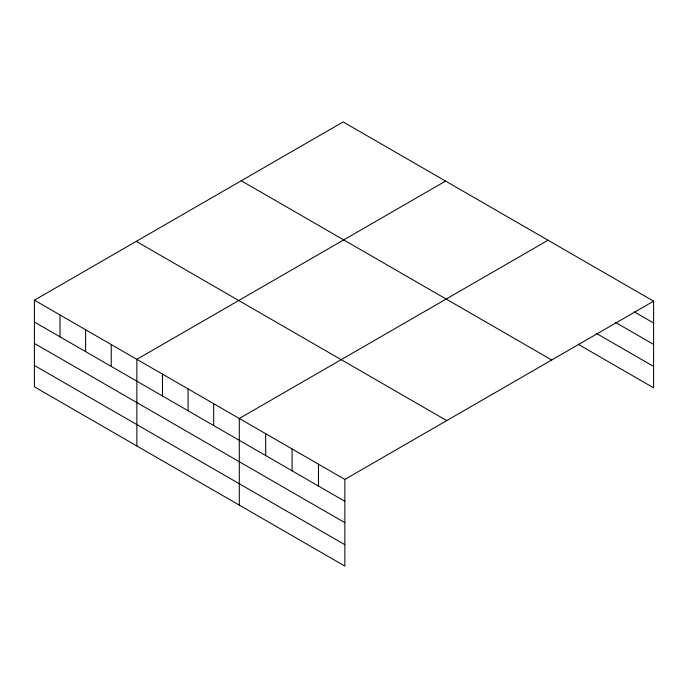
<?xml version="1.0" encoding="UTF-8"?>
<svg xmlns="http://www.w3.org/2000/svg" width="688" height="688" viewBox="0 0 688 688"><rect width="100%" height="100%" fill="white"/><g stroke="black" fill="none" stroke-linecap="round" stroke-linejoin="round"><path stroke-width="1.03" d="M653.6 301.172L343.149 121.931L34.4 300.183L34.4 386.828L344.851 566.069L344.851 479.424L653.6 301.172L653.6 387.817L578.075 344.206M445.6 181.082L136.852 359.334L136.852 445.979M548.044 240.232L239.295 418.485L239.295 505.13M634.491 311.991L653.6 323.025M615.382 322.345L653.6 344.404M596.272 333.336L653.6 366.437M241.264 180.755L551.716 359.996M136.284 241.359L446.736 420.6M34.4 300.183L344.851 479.424M34.4 322.044L344.851 501.277M34.4 343.424L344.851 522.656M34.4 365.448L344.851 544.69M318.467 464.194L318.467 486.046M292.073 448.954L292.073 470.807M265.688 433.715L265.688 455.576M213.684 403.693L213.684 425.554M188.073 388.909L188.073 410.762M162.463 374.126L162.463 395.978M111.241 344.55L111.241 366.403M85.622 329.758L85.622 351.62M60.011 314.975L60.011 336.828"/></g></svg>
